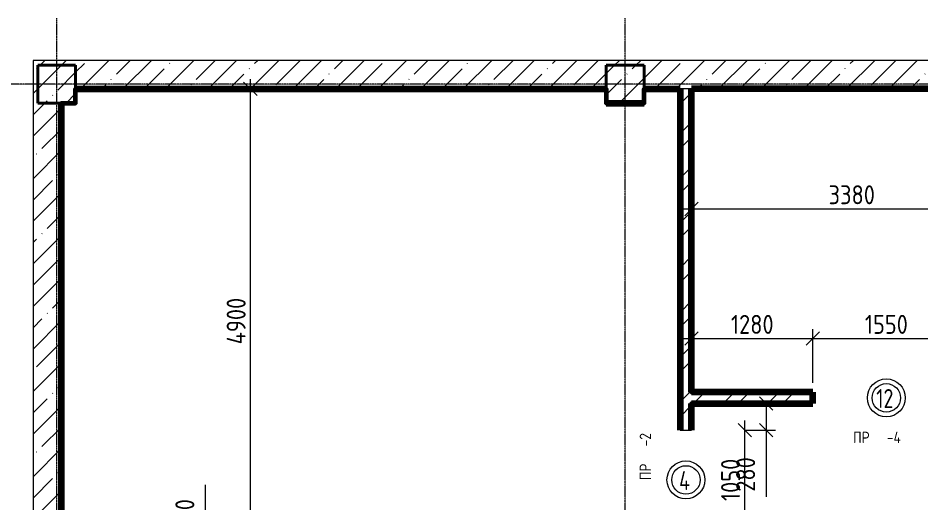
# Model space of a CAD drawing. Header units: millimetres. Extents: x -56773 to 221258, y -262288 to 26541.
# Drawn here: x -20008 to -10480, y 19387 to 24501 of the extents above; entities that cross this region are included whole.
import ezdxf

# ---------------------------------------------------------------- set-up
doc = ezdxf.new("R2010")
doc.units = ezdxf.units.MM
doc.linetypes.add('ADSK_Линия сетки', pattern=[25, 20, -2.5, 0, -2.5])
for name, color, linetype, lineweight in [('3.1 Штукатурка для инвесторов', 5, 'Continuous', 60), ('3.2) Штук 4 вып Сентябрь', 162, 'Continuous', 120), ('4.3)Шпакл баз сент инв подв и 1 эт', 6, 'Continuous', 60), ('Марки', 7, 'Continuous', 20), ('Марки дверей', 7, 'Continuous', 20), ('Несущие колонны', 7, 'Continuous', 18), ('Оси', 7, 'Continuous', 9), ('Размеры', 7, 'Continuous', 9), ('Стены внутренние', 7, 'Continuous', 18), ('Стены штриховка', 7, 'Continuous', 9)]:
    doc.layers.add(name, color=color, linetype=linetype, lineweight=lineweight)
doc.styles.add('GOST Common_3', font='', dxfattribs={"width": 0.9, "height": 200})
doc.styles.add('GOST Common_9', font='', dxfattribs={"width": 0.9, "height": 120})
doc.styles.add('GOST Common_B', font='', dxfattribs={"width": 0.8, "height": 200})
doc.styles.get('GOST Common_3').set_extended_font_data('GOST Common')
doc.styles.get('GOST Common_9').set_extended_font_data('GOST Common')
doc.styles.get('GOST Common_B').set_extended_font_data('GOST Common', bold=True)
doc.dimstyles.new('ADSK_Основной_2_0', dxfattribs={"dimscale": 304.8, "dimtxt": 201.142999, "dimasz": 0.463911, "dimexe": 0.328084, "dimexo": 0.328084, "dimgap": 0.164042, "dimtad": 1, "dimdec": 3, "dimrnd": 0.001, "dimdsep": 46, "dimtxsty": 'GOST Common_3', "dimblk1": 'OBLIQUE', "dimblk2": 'OBLIQUE', "dimsah": 1, "dimcen": 0.09, "dimdle": 0.328084, "dimazin": 2, "dimtfac": 1, "dimtdec": 4, "dimtix": 1, "dimtmove": 0, "dimatfit": 3, "dimfxl": 1, "dimtvp": 1, "dimtolj": 1, "dimtzin": 0, "dimlwd": 20, "dimlwe": 20, "dimarcsym": 2})
pattern_1 = [(45, (0, 0), (-224.5064, 224.5064), []), (45, (224.5, 0), (-224.5064, 224.5064), [396.875, -79.375, 3.353, -76.022])]
pattern_2 = [(45, (0, 0), (-235.7317, 235.7317), []), (45, (157.15, 0), (-235.7317, 235.7317), [])]

# ---------------------------------------------------------------- blocks, each defined once
blk = doc.blocks.new('ADSK_КолоннаЖБ_Прямоугольная - 400x400 мм-1809659-Кладочный план подвала')
at = {"layer": 'Несущие колонны', "lineweight": 40}
for p, q in [((-200, 200), (200, 200)), ((-200, -200), (-200, 200)), ((200, 200), (200, -200)), ((200, -200), (-200, -200))]:
    blk.add_line(p, q, dxfattribs=at)
blk = doc.blocks.new('М_двери1 - Марка экземпляра 2-3719212-Кладочный план подвала')
at = {"layer": 'Марки дверей'}
for radius in [2, 1.5]:
    blk.add_circle((0, 0), radius, dxfattribs=at)
blk = doc.blocks.new('_Oblique')
at = {"color": 0, "linetype": 'ByBlock', "lineweight": -2}
blk.add_line((-0.5, -0.5), (0.5, 0.5), dxfattribs=at)
blk = doc.blocks.new('DIMBLOCK61-Кладочный план подвала')
at = {"layer": 'Defpoints', "color": 0, "lineweight": 25, "transparency": 16777216}
for p in [(-12438.8, 20155), (-12338.8, 20155), (-12438.8, 19105)]:
    blk.add_point(p, dxfattribs=at)
at = {"layer": 'Размеры', "color": 0, "lineweight": 20, "transparency": 16777216}
for p, q in [((-12338.8, 19005), (-12338.8, 20255)), ((-12338.8, 20155), (-12238.8, 20155)), ((-12338.8, 19105), (-12238.8, 19105))]:
    blk.add_line(p, q, dxfattribs=at)
at = {"layer": 'Размеры', "color": 0, "lineweight": 20, "transparency": 16777216, "xscale": 141.4, "yscale": 141.4, "zscale": 141.4}
for p, rotation in [((-12338.8, 20155), 90), ((-12338.8, 19105), 270)]:
    blk.add_blockref('_Oblique', p, dxfattribs=dict(at, rotation=rotation))
at = {"layer": 'Размеры', "color": 0, "lineweight": 9, "transparency": 16777216, "insert": (-12488.8, 19630), "char_height": 200, "width": 560.473, "attachment_point": 5, "rotation": 90, "style": 'GOST Common_3'}
blk.add_mtext('\\A1;1050', dxfattribs=at)
blk = doc.blocks.new('DIMBLOCK62-Кладочный план подвала')
at = {"layer": 'Defpoints', "color": 0, "lineweight": 25, "transparency": 16777216}
for p in [(-12438.8, 20435), (-12113.3, 20435), (-12438.8, 20155)]:
    blk.add_point(p, dxfattribs=at)
at = {"layer": 'Размеры', "color": 0, "lineweight": 20, "transparency": 16777216}
for p, q in [((-12338.8, 20435), (-12013.3, 20435)), ((-12113.3, 20435), (-12113.3, 20055)), ((-12338.8, 20155), (-12013.3, 20155)), ((-12113.3, 20155), (-12113.3, 19450.7))]:
    blk.add_line(p, q, dxfattribs=at)
at = {"layer": 'Размеры', "color": 0, "lineweight": 20, "transparency": 16777216, "xscale": 141.4, "yscale": 141.4, "zscale": 141.4}
for p, rotation in [((-12113.3, 20435), 90), ((-12113.3, 20155), 270)]:
    blk.add_blockref('_Oblique', p, dxfattribs=dict(at, rotation=rotation))
at = {"layer": 'Размеры', "color": 0, "lineweight": 9, "transparency": 16777216, "insert": (-12429.9, 19505.1), "char_height": 200, "width": 454.106, "attachment_point": 1, "rotation": 90, "line_spacing_factor": 1.022761, "style": 'GOST Common_3'}
blk.add_mtext('\\A1;280', dxfattribs=at)
blk = doc.blocks.new('DIMBLOCK63-Кладочный план подвала')
at = {"layer": 'Defpoints', "color": 0, "lineweight": 25, "transparency": 16777216}
for p in [(-12900, 21220.2), (-11620, 21120.2), (-11620, 20555)]:
    blk.add_point(p, dxfattribs=at)
at = {"layer": 'Размеры', "color": 0, "lineweight": 20, "transparency": 16777216}
for p, q in [((-11620, 20655), (-11620, 21220.2)), ((-13000, 21120.2), (-11520, 21120.2)), ((-12900, 21120.2), (-12900, 21020.2))]:
    blk.add_line(p, q, dxfattribs=at)
at = {"layer": 'Размеры', "color": 0, "lineweight": 20, "transparency": 16777216, "xscale": 141.4, "yscale": 141.4, "zscale": 141.4, "rotation": 180}
blk.add_blockref('_Oblique', (-12900, 21120.2), dxfattribs=at)
at = {"layer": 'Размеры', "color": 0, "lineweight": 20, "transparency": 16777216, "xscale": 141.4, "yscale": 141.4, "zscale": 141.4}
blk.add_blockref('_Oblique', (-11620, 21120.2), dxfattribs=at)
at = {"layer": 'Размеры', "color": 0, "lineweight": 9, "transparency": 16777216, "insert": (-12260, 21270.2), "char_height": 200, "width": 560.473, "attachment_point": 5, "style": 'GOST Common_3'}
blk.add_mtext('\\A1;1280', dxfattribs=at)
blk = doc.blocks.new('DIMBLOCK64-Кладочный план подвала')
at = {"layer": 'Defpoints', "color": 0, "lineweight": 25, "transparency": 16777216}
for p in [(-10070, 21120.2), (-11620, 20555), (-10070, 20555)]:
    blk.add_point(p, dxfattribs=at)
at = {"layer": 'Размеры', "color": 0, "lineweight": 20, "transparency": 16777216}
for p, q in [((-11620, 20655), (-11620, 21220.2)), ((-10070, 20655), (-10070, 21220.2)), ((-11720, 21120.2), (-9970, 21120.2))]:
    blk.add_line(p, q, dxfattribs=at)
at = {"layer": 'Размеры', "color": 0, "lineweight": 20, "transparency": 16777216, "xscale": 141.4, "yscale": 141.4, "zscale": 141.4, "rotation": 180}
blk.add_blockref('_Oblique', (-11620, 21120.2), dxfattribs=at)
at = {"layer": 'Размеры', "color": 0, "lineweight": 20, "transparency": 16777216, "xscale": 141.4, "yscale": 141.4, "zscale": 141.4}
blk.add_blockref('_Oblique', (-10070, 21120.2), dxfattribs=at)
at = {"layer": 'Размеры', "color": 0, "lineweight": 9, "transparency": 16777216, "insert": (-10845, 21270.2), "char_height": 200, "width": 560.473, "attachment_point": 5, "style": 'GOST Common_3'}
blk.add_mtext('\\A1;1550', dxfattribs=at)
blk = doc.blocks.new('DIMBLOCK74-Кладочный план подвала')
at = {"layer": 'Defpoints', "color": 0, "lineweight": 25, "transparency": 16777216}
for p in [(-9520, 23085), (-12900, 22587.3), (-9520, 22487.3)]:
    blk.add_point(p, dxfattribs=at)
at = {"layer": 'Размеры', "color": 0, "lineweight": 20, "transparency": 16777216}
for p, q in [((-9520, 22985), (-9520, 22387.3)), ((-13000, 22487.3), (-9420, 22487.3)), ((-12900, 22487.3), (-12900, 22387.3))]:
    blk.add_line(p, q, dxfattribs=at)
at = {"layer": 'Размеры', "color": 0, "lineweight": 20, "transparency": 16777216, "xscale": 141.4, "yscale": 141.4, "zscale": 141.4, "rotation": 180}
blk.add_blockref('_Oblique', (-12900, 22487.3), dxfattribs=at)
at = {"layer": 'Размеры', "color": 0, "lineweight": 20, "transparency": 16777216, "xscale": 141.4, "yscale": 141.4, "zscale": 141.4}
blk.add_blockref('_Oblique', (-9520, 22487.3), dxfattribs=at)
at = {"layer": 'Размеры', "color": 0, "lineweight": 9, "transparency": 16777216, "insert": (-11210, 22637.3), "char_height": 200, "width": 605.475, "attachment_point": 5, "style": 'GOST Common_3'}
blk.add_mtext('\\A1;3380', dxfattribs=at)
blk = doc.blocks.new('DIMBLOCK86-Кладочный план подвала')
at = {"layer": 'Defpoints', "color": 0, "lineweight": 25, "transparency": 16777216}
for p in [(-18030.7, 18855), (-13850, 18855), (-16700, 18605)]:
    blk.add_point(p, dxfattribs=at)
at = {"layer": 'Размеры', "color": 0, "lineweight": 20, "transparency": 16777216}
for p, q in [((-18030.7, 18855), (-18030.7, 19576.4)), ((-13950, 18855), (-18130.7, 18855)), ((-18030.7, 18505), (-18030.7, 18855)), ((-16800, 18605), (-18130.7, 18605))]:
    blk.add_line(p, q, dxfattribs=at)
at = {"layer": 'Размеры', "color": 0, "lineweight": 20, "transparency": 16777216, "xscale": 141.4, "yscale": 141.4, "zscale": 141.4}
for p, rotation in [((-18030.7, 18855), 90), ((-18030.7, 18605), 270)]:
    blk.add_blockref('_Oblique', p, dxfattribs=dict(at, rotation=rotation))
at = {"layer": 'Размеры', "color": 0, "lineweight": 9, "transparency": 16777216, "insert": (-18347.4, 19067.9), "char_height": 200, "width": 454.106, "attachment_point": 1, "rotation": 90, "line_spacing_factor": 1.022761, "style": 'GOST Common_3'}
blk.add_mtext('\\A1;250', dxfattribs=at)
blk = doc.blocks.new('DIMBLOCK87-Кладочный план подвала')
at = {"layer": 'Defpoints', "color": 0, "lineweight": 25, "transparency": 16777216}
for p in [(-17656.4, 23755), (-17556.4, 23755), (-13850, 18855)]:
    blk.add_point(p, dxfattribs=at)
at = {"layer": 'Размеры', "color": 0, "lineweight": 20, "transparency": 16777216}
for p, q in [((-17556.4, 18755), (-17556.4, 23855)), ((-17556.4, 23755), (-17456.4, 23755)), ((-13950, 18855), (-17656.4, 18855))]:
    blk.add_line(p, q, dxfattribs=at)
at = {"layer": 'Размеры', "color": 0, "lineweight": 20, "transparency": 16777216, "xscale": 141.4, "yscale": 141.4, "zscale": 141.4}
for p, rotation in [((-17556.4, 23755), 90), ((-17556.4, 18855), 270)]:
    blk.add_blockref('_Oblique', p, dxfattribs=dict(at, rotation=rotation))
at = {"layer": 'Размеры', "color": 0, "lineweight": 9, "transparency": 16777216, "insert": (-17706.4, 21305), "char_height": 200, "width": 625.93, "attachment_point": 5, "rotation": 90, "style": 'GOST Common_3'}
blk.add_mtext('\\A1;4900', dxfattribs=at)

msp = doc.modelspace()

# ---------------------------------------------------------------- hatches: boundary and pattern name
at = {"layer": 'Несущие колонны', "lineweight": 9}
h = msp.add_hatch(dxfattribs=at)
h.set_pattern_fill('FP_3', color=256, style=0, pattern_type=2)
h.set_pattern_definition(pattern_1)
h.paths.add_polyline_path([(-19800, 23604.969), (-19400, 23604.969), (-19400, 24004.969), (-19800, 24004.969)])
h = msp.add_hatch(dxfattribs=at)
h.set_pattern_fill('FP_3', color=256, style=0, pattern_type=2)
h.set_pattern_definition(pattern_1)
h.paths.add_polyline_path([(-13400, 23604.969), (-13400, 24004.969), (-13800, 24004.969), (-13800, 23604.969)])
at = {"layer": 'Стены внутренние', "lineweight": 9}
h = msp.add_hatch(dxfattribs=at)
h.set_pattern_fill('FP_3', color=256, style=0, pattern_type=2)
h.set_pattern_definition(pattern_1)
h.paths.add_polyline_path([(-19850, 18604.969), (-19550, 18604.969), (-19550, 23604.969), (-19800, 23604.969), (-19800, 24004.969), (-19550, 24004.969), (-19550, 24054.969), (-19850, 24054.969), (-19850, 20076.8567)])
h = msp.add_hatch(dxfattribs=at)
h.set_pattern_fill('FP_3', color=256, style=0, pattern_type=2)
h.set_pattern_definition(pattern_1)
h.paths.add_polyline_path([(-3400, 23754.969), (-3400, 24004.969), (-3000, 24004.969), (-3000, 23754.969), (-2950, 23754.969), (-2950, 24054.969), (-19550, 24054.969), (-19550, 24004.969), (-19400, 24004.969), (-19400, 23754.969), (-13800, 23754.969), (-13800, 24004.969), (-13400, 24004.969), (-13400, 23754.969), (-9400, 23754.969), (-9400, 24004.969), (-9000, 24004.969), (-9000, 23754.969), (-4290.9359, 23754.969)])
h = msp.add_hatch(dxfattribs=at)
h.set_pattern_fill('FP_2', color=256, style=0, pattern_type=2)
h.set_pattern_definition(pattern_2)
h.paths.add_polyline_path([(-13020, 14804.969), (-12900, 14804.969), (-12900, 16229.969), (-13020, 16229.969), (-13020, 15315.6419)])
h.paths.add_polyline_path([(-13020, 17779.969), (-12900, 17779.969), (-12900, 19104.969), (-13020, 19104.969), (-13020, 17929.969)])
h.paths.add_polyline_path([(-12900, 20154.969), (-12900, 23754.969), (-13020, 23754.969), (-13020, 20154.969)])
h = msp.add_hatch(dxfattribs=at)
h.set_pattern_fill('FP_2', color=256, style=0, pattern_type=2)
h.set_pattern_definition(pattern_2)
h.paths.add_polyline_path([(-9770, 20434.969), (-9770, 20554.969), (-10070, 20554.969), (-10070, 20434.969)])
h.paths.add_polyline_path([(-11620, 20434.969), (-11620, 20554.969), (-12900, 20554.969), (-12900, 20434.969), (-12444.7237, 20434.969)])

# ---------------------------------------------------------------- linework, layer by layer
at = {"layer": '3.1 Штукатурка для инвесторов'}
for points in [[(-19550, 18604.969), (-19550, 23604.969), (-19400, 23604.969), (-19400, 23754.969), (-13800, 23754.969), (-13800, 23604.969), (-13400, 23604.969), (-13400, 23754.969), (-13020, 23754.969)], [(-13020, 23754.969), (-13020, 20154.969)], [(-12900, 23754.969), (-9520, 23754.969), (-9520, 23084.969), (-8880, 23084.969), (-8880, 23754.969), (-5450, 23754.969)], [(-11620, 20554.969), (-12900, 20554.969), (-12900, 23754.969)], [(-12900, 20154.969), (-12900, 20434.969), (-11620, 20434.969)]]:
    msp.add_lwpolyline(points, dxfattribs=at)
at = {"layer": '3.2) Штук 4 вып Сентябрь'}
for p, q in [((-19400, 23754.969), (-13800, 23754.969)), ((-13400, 23754.969), (-13020, 23754.969)), ((-13020, 23754.969), (-13020, 20154.969)), ((-12900, 20554.969), (-12900, 23754.969)), ((-9400, 23754.969), (-12900, 23754.969)), ((-19550, 18604.969), (-19550, 23604.969)), ((-13800, 23604.969), (-13400, 23604.969)), ((-11620, 20554.969), (-12900, 20554.969)), ((-11620, 20434.969), (-11620, 20554.969)), ((-12900, 20154.969), (-12900, 20434.969)), ((-12900, 20434.969), (-11620, 20434.969))]:
    msp.add_line(p, q, dxfattribs=at)
at = {"layer": '4.3)Шпакл баз сент инв подв и 1 эт'}
for p, q in [((-12900, 20554.969), (-12900, 23754.969)), ((-9400, 23754.969), (-12900, 23754.969)), ((-11620, 20554.969), (-12900, 20554.969)), ((-11620, 20434.969), (-11620, 20554.969)), ((-12900, 20154.969), (-12900, 20434.969)), ((-12900, 20434.969), (-11620, 20434.969))]:
    msp.add_line(p, q, dxfattribs=at)
at = {"layer": 'Несущие колонны', "lineweight": 9}
for p, q in [((-19400, 23604.969), (-19400, 23754.969)), ((-13800, 23754.969), (-13800, 23604.969)), ((-13400, 23604.969), (-13400, 23754.969)), ((-19550, 23604.969), (-19400, 23604.969))]:
    msp.add_line(p, q, dxfattribs=at)
at = {"layer": 'Оси', "linetype": 'ADSK_Линия сетки', "lineweight": 5}
for p, q in [((-19600, -10973.8823), (-19600, 24500.9141)), ((-13600, -10973.8823), (-13600, 24500.9141)), ((-2497.4038, 23804.969), (-25240.0967, 23804.969))]:
    msp.add_line(p, q, dxfattribs=at)
at = {"layer": 'Стены внутренние', "lineweight": 5}
for p, q in [((-2950, 24054.969), (-19850, 24054.969)), ((-19850, 24054.969), (-19850, 18604.969)), ((-13020, 20154.969), (-12900, 20154.969))]:
    msp.add_line(p, q, dxfattribs=at)
at = {"layer": 'Стены штриховка', "lineweight": 9}
msp.add_line((-12900, 23754.969), (-13020, 23754.969), dxfattribs=at)

# ---------------------------------------------------------------- block references
at = {"layer": 'Марки дверей', "xscale": 99.99999999999993, "yscale": 99.99999999999993, "zscale": 99.99999999999993}
for p in [(-10845, 20494.969), (-12960, 19629.969)]:
    msp.add_blockref('М_двери1 - Марка экземпляра 2-3719212-Кладочный план подвала', p, dxfattribs=at)
at = {"layer": 'Несущие колонны', "lineweight": 40, "rotation": 89.9999999999999}
for p in [(-19600, 23804.969), (-13600, 23804.969)]:
    msp.add_blockref('ADSK_КолоннаЖБ_Прямоугольная - 400x400 мм-1809659-Кладочный план подвала', p, dxfattribs=at)

# ---------------------------------------------------------------- texts
at = {"layer": 'Марки', "lineweight": 9, "char_height": 120, "attachment_point": 1, "rotation": 90, "style": 'GOST Common_9'}
for s, insert, width in [('-2', (-13448.1645, 19983.8481), 389.620125), ('ПР', (-13448.1645, 19626.6606), 432.91125)]:
    msp.add_mtext(s, dxfattribs=dict(at, insert=insert, width=width))
at = {"layer": 'Марки', "lineweight": 9, "char_height": 120, "attachment_point": 1, "style": 'GOST Common_9'}
for s, insert, width in [('ПР', (-11196.45, 20138.1806), 432.91125), ('-4', (-10839.2625, 20138.1806), 411.265687)]:
    msp.add_mtext(s, dxfattribs=dict(at, insert=insert, width=width))
at = {"layer": 'Марки дверей', "lineweight": 5, "char_height": 200, "attachment_point": 1, "style": 'GOST Common_B'}
for s, insert, width in [('12', (-10951.4574, 20588.6279), 250.1265), ('\\fGOST Common|b1|i0|c204|p34|;\\W.8;4', (-13032.0574, 19723.6279), 166.751)]:
    msp.add_mtext(s, dxfattribs=dict(at, insert=insert, width=width))

# ---------------------------------------------------------------- dimensions: what is measured, and where the dimension line sits
at = {"layer": 'Размеры', "lineweight": 9}
for base, p1, p2, picture, middle in [((-17556.4083, 23754.969), (-13850, 18854.969), (-17656.3932, 23754.969), 'DIMBLOCK87-Кладочный план подвала', (-17706.4083, 21304.969)), ((-12338.8346, 20154.969), (-12438.8195, 19104.969), (-12438.8195, 20154.969), 'DIMBLOCK61-Кладочный план подвала', (-12488.8346, 19629.969))]:
    dim = msp.add_linear_dim(base=base, p1=p1, p2=p2, angle=90, dimstyle='ADSK_Основной_2_0', override={"dimpost": '<>', "dimfxl": 1550}, dxfattribs=at)
    dim.commit()
    dim.dimension.update_dxf_attribs({"geometry": picture, "text_midpoint": middle})
for base, p1, p2, picture, middle in [((-9520, 22487.3313), (-12900, 22587.3162), (-9520, 23084.969), 'DIMBLOCK74-Кладочный план подвала', (-11210, 22637.3313)), ((-11620, 21120.1748), (-12900, 21220.1597), (-11620, 20554.969), 'DIMBLOCK63-Кладочный план подвала', (-12260, 21270.1748)), ((-10070, 21120.1748), (-11620, 20554.969), (-10070, 20554.969), 'DIMBLOCK64-Кладочный план подвала', (-10845, 21270.1748))]:
    dim = msp.add_linear_dim(base=base, p1=p1, p2=p2, dimstyle='ADSK_Основной_2_0', override={"dimpost": '<>', "dimfxl": 1550}, dxfattribs=at)
    dim.commit()
    dim.dimension.update_dxf_attribs({"geometry": picture, "text_midpoint": middle})
for base, p1, p2, picture, middle in [((-12113.2791, 20434.969), (-12438.8195, 20154.969), (-12438.8195, 20434.969), 'DIMBLOCK62-Кладочный план подвала', (-12113.2791, 19732.1404)), ((-18030.692, 18854.969), (-16700, 18604.969), (-13850, 18854.969), 'DIMBLOCK86-Кладочный план подвала', (-18030.692, 19294.9671))]:
    dim = msp.add_linear_dim(base=base, p1=p1, p2=p2, angle=90, dimstyle='ADSK_Основной_2_0', override={"dimpost": '<>', "dimfxl": 1550}, dxfattribs=at)
    dim.commit()
    dim.dimension.update_dxf_attribs({"geometry": picture, "text_midpoint": middle, "dimtype": 160})

doc.saveas('drawing.dxf')
